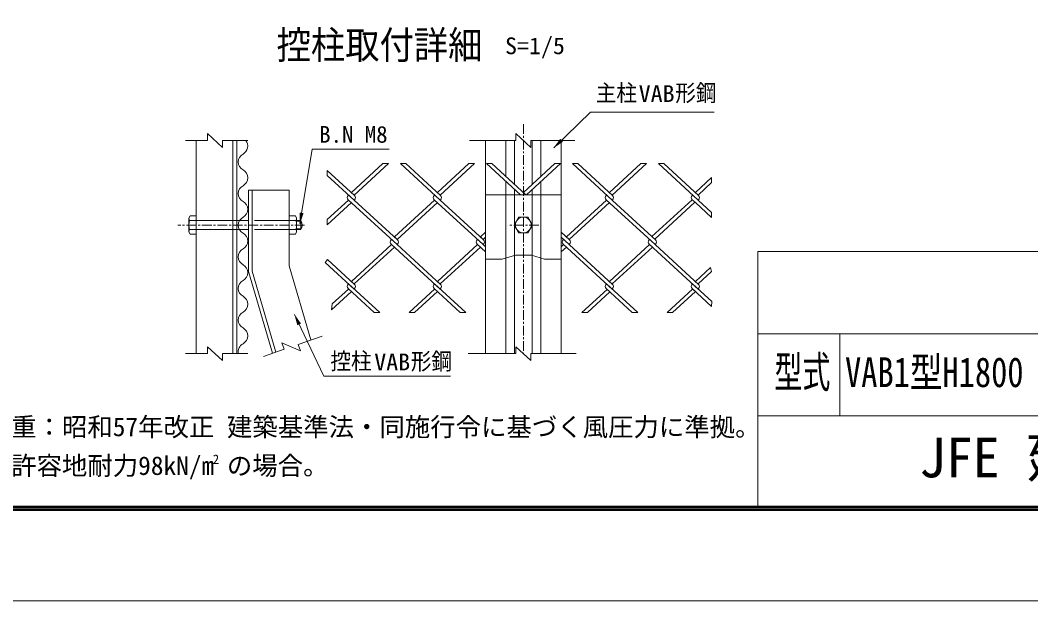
# Model space of a CAD drawing. Units: millimetres, scale not verified, with parts at other scales. Extents: x -4455 to 4455, y -3150 to 3150.
# Drawn here: x 344 to 2953, y -3150 to -1652 of the extents above; entities that cross this region are included whole.
import ezdxf
from ezdxf.enums import TextEntityAlignment as Align

# ---------------------------------------------------------------- set-up
doc = ezdxf.new("R2010")
doc.units = ezdxf.units.MM
doc.header["$LTSCALE"] = 20
doc.linetypes.add('DASHED', pattern=[7.5, 6, -1.5])
doc.linetypes.add('USER1', pattern=[2, 1.25, -0.25, 0.25, -0.25])
doc.layers.add('0-3_7詳細', color=7, linetype='Continuous', lineweight=18)
doc.layers.add('0-E_D-TTL', color=7, linetype='Continuous', lineweight=18)
doc.layers.add('0-F_D-TTL-TXT', color=7, linetype='Continuous')
doc.styles.add('ＭＳ ゴシック', font='')
doc.styles.get('ＭＳ ゴシック').set_extended_font_data('MS Gothic')

msp = doc.modelspace()

# ---------------------------------------------------------------- linework, layer by layer
at = {"layer": '0-3_7詳細', "color": 1, "linetype": 'USER1'}
for p, q in [((1643.37, -1920.1), (1643.37, -2512.32)), ((1078.62, -2180.22), (751.14, -2180.22)), ((1683.67, -2180.22), (1603.02, -2180.22))]:
    msp.add_line(p, q, dxfattribs=at)
at = {"layer": '0-3_7詳細', "color": 4}
for p, q in [((866.33, -1980.01), (827.56, -1944.01)), ((827.56, -1962.01), (827.56, -1944.01)), ((1662.76, -1980.01), (1623.98, -1944.01)), ((1623.98, -1962.01), (1623.98, -1944.01)), ((827.56, -1962.01), (771, -1962.01)), ((866.33, -1962.01), (931.6, -1962.01)), ((866.33, -1962.01), (866.33, -1980.01)), ((1623.98, -1962.01), (1504.41, -1962.01)), ((1662.76, -1962.01), (1775.92, -1962.01)), ((1662.76, -1962.01), (1662.76, -1980.01)), ((1062.12, -2488.27), (1123.79, -2466.91)), ((827.56, -2512.32), (827.56, -2494.32)), ((866.33, -2530.32), (827.56, -2494.32)), ((1025.48, -2500.96), (972.03, -2519.47)), ((1025.48, -2500.96), (1019.59, -2483.95)), ((1068.01, -2505.28), (1019.59, -2483.95)), ((1062.12, -2488.27), (1068.01, -2505.28)), ((1623.98, -2512.32), (1623.98, -2494.32)), ((1662.76, -2530.32), (1623.98, -2494.32)), ((827.56, -2512.32), (771, -2512.32)), ((866.33, -2512.32), (931.6, -2512.32)), ((866.33, -2512.32), (866.33, -2530.32)), ((1623.98, -2512.32), (1501.17, -2512.32)), ((1662.76, -2512.32), (1779.57, -2512.32)), ((1662.76, -2512.32), (1662.76, -2530.32))]:
    msp.add_line(p, q, dxfattribs=at)
at = {"layer": '0-3_7詳細'}
for p, q in [((798.76, -1962.01), (798.76, -2512.32)), ((893.26, -1962.01), (893.26, -2512.32)), ((903.76, -1962.01), (903.76, -2512.32)), ((1545.87, -1962.01), (1545.87, -2512.32)), ((1598.37, -1962.01), (1598.37, -2055.17)), ((1620.87, -1962.01), (1620.87, -2075.79)), ((1665.87, -1962.01), (1665.87, -2075.79)), ((1688.37, -1962.01), (1688.37, -2055.17)), ((1740.87, -1962.01), (1740.87, -2512.32)), ((1598.37, -2068.19), (1598.37, -2512.32)), ((1688.37, -2068.19), (1688.37, -2512.32)), ((942.76, -2090.22), (942.76, -2299.34)), ((1038.76, -2090.22), (1038.76, -2285.22)), ((1740.87, -2102.33), (1545.87, -2102.33)), ((1620.87, -2088.81), (1620.87, -2512.32)), ((1665.87, -2088.81), (1665.87, -2512.32)), ((779.56, -2162.46), (782.88, -2156.7)), ((779.56, -2197.98), (779.56, -2162.46)), ((782.88, -2156.7), (798.76, -2156.7)), ((798.76, -2203.74), (798.76, -2156.7)), ((1038.76, -2203.74), (1038.76, -2156.7)), ((1057.96, -2197.98), (1057.96, -2162.46)), ((781.62, -2168.22), (798.76, -2168.22)), ((903.76, -2168.22), (933.76, -2168.22)), ((1055.9, -2168.22), (1038.76, -2168.22)), ((1057.96, -2168.22), (1068.62, -2168.22)), ((1068.62, -2192.22), (1068.62, -2168.22)), ((779.56, -2197.98), (782.88, -2203.74)), ((781.62, -2192.22), (798.76, -2192.22)), ((782.88, -2203.74), (798.76, -2203.74)), ((903.76, -2192.22), (933.76, -2192.22)), ((903.76, -2328.57), (903.76, -2208.57)), ((1055.9, -2192.22), (1038.76, -2192.22)), ((1054.63, -2203.74), (1038.76, -2203.74)), ((1057.96, -2197.98), (1054.63, -2203.74)), ((1057.96, -2192.22), (1068.62, -2192.22)), ((1545.87, -2268.58), (1588.59, -2268.58)), ((1588.59, -2268.58), (1622.74, -2258.1)), ((1622.74, -2258.1), (1663.99, -2258.1)), ((1663.99, -2258.1), (1698.16, -2268.58)), ((1698.16, -2268.58), (1740.87, -2268.58)), ((1038.76, -2285.22), (1094.97, -2476.9)), ((933.76, -2300.67), (995.53, -2511.33)), ((942.76, -2299.34), (1004.06, -2508.38))]:
    msp.add_line(p, q, dxfattribs=at)
at = {"layer": '0-3_7詳細', "color": 3}
for p, q in [((1280.68, -2021.85), (1199.31, -2096.41)), ((1294.89, -2021.85), (1206.42, -2102.92)), ((1294.89, -2021.85), (1280.68, -2021.85)), ((1428.45, -2115.94), (1325.76, -2021.85)), ((1339.97, -2021.85), (1325.76, -2021.85)), ((1429.52, -2103.9), (1339.97, -2021.85)), ((1502.71, -2021.85), (1421.34, -2096.41)), ((1516.92, -2021.85), (1428.45, -2102.92)), ((1516.92, -2021.85), (1502.71, -2021.85)), ((1635.62, -2102.33), (1547.79, -2021.85)), ((1562, -2021.85), (1547.79, -2021.85)), ((1649.83, -2102.33), (1562, -2021.85)), ((1724.74, -2021.85), (1643.37, -2096.41)), ((1738.95, -2021.85), (1651.11, -2102.33)), ((1738.95, -2021.85), (1724.74, -2021.85)), ((1873.57, -2116.92), (1769.82, -2021.85)), ((1784.03, -2021.85), (1769.82, -2021.85)), ((1874.64, -2104.88), (1784.03, -2021.85)), ((1946.76, -2021.85), (1865.4, -2096.41)), ((1960.97, -2021.85), (1872.5, -2102.92)), ((1960.97, -2021.85), (1946.76, -2021.85)), ((2094.53, -2115.94), (1991.85, -2021.85)), ((2006.06, -2021.85), (1991.85, -2021.85)), ((2096.67, -2104.88), (2006.06, -2021.85)), ((1207.49, -2103.9), (1137.2, -2039.49)), ((1137.2, -2039.49), (1137.2, -2052.51)), ((1206.42, -2115.94), (1137.2, -2052.51)), ((2129.46, -2057.9), (2087.43, -2096.41)), ((2129.46, -2070.92), (2129.46, -2057.9)), ((2129.46, -2070.92), (2094.53, -2102.92)), ((1192.21, -2102.92), (1191.14, -2103.9)), ((1192.21, -2102.92), (1191.14, -2103.9)), ((1414.24, -2102.92), (1413.17, -2103.9)), ((1414.24, -2102.92), (1413.17, -2103.9)), ((1414.24, -2102.92), (1413.17, -2103.9)), ((1414.24, -2102.92), (1413.17, -2103.9)), ((1858.29, -2102.92), (1857.22, -2103.9)), ((1858.29, -2102.92), (1857.22, -2103.9)), ((2080.32, -2102.92), (2079.25, -2103.9)), ((2080.32, -2102.92), (2079.25, -2103.9)), ((1192.21, -2115.94), (1137.2, -2166.35)), ((1199.31, -2122.45), (1137.2, -2179.37)), ((1317.43, -2230.69), (1191.14, -2114.96)), ((1206.42, -2115.94), (1207.86, -2114.62)), ((1207.49, -2114.96), (1206.42, -2115.94)), ((1318.5, -2218.65), (1206.42, -2115.94)), ((1414.24, -2115.94), (1310.33, -2211.16)), ((1421.34, -2122.45), (1317.43, -2217.67)), ((1539.46, -2230.69), (1413.17, -2114.96)), ((1429.52, -2114.96), (1428.45, -2115.94)), ((1540.53, -2218.65), (1428.45, -2115.94)), ((1858.29, -2115.94), (1754.38, -2211.16)), ((1865.4, -2122.45), (1761.49, -2217.67)), ((1983.52, -2230.69), (1857.22, -2114.96)), ((1873.57, -2114.96), (1872.5, -2115.94)), ((1985.66, -2219.63), (1873.57, -2116.92)), ((2079.25, -2114.96), (1975.34, -2210.17)), ((2086.35, -2121.47), (1982.45, -2216.68)), ((2087.43, -2122.45), (2079.25, -2114.96)), ((2129.46, -2160.96), (2087.43, -2122.45)), ((2095.97, -2114.62), (2094.53, -2115.94)), ((2095.97, -2114.62), (2094.53, -2115.94)), ((2095.6, -2114.96), (2094.53, -2115.94)), ((2095.6, -2114.96), (2094.53, -2115.94)), ((2129.46, -2147.94), (2094.53, -2115.94)), ((2129.46, -2160.96), (2129.46, -2147.94)), ((1137.2, -2166.35), (1137.2, -2179.37)), ((1303.22, -2217.67), (1302.15, -2218.65)), ((1303.22, -2217.67), (1302.15, -2218.65)), ((1318.5, -2218.65), (1310.33, -2211.16)), ((1525.25, -2217.67), (1524.18, -2218.65)), ((1525.25, -2217.67), (1524.18, -2218.65)), ((1545.87, -2198.77), (1532.36, -2211.16)), ((1540.53, -2218.65), (1532.36, -2211.16)), ((1545.87, -2211.79), (1539.46, -2217.67)), ((1762.56, -2218.65), (1740.87, -2198.77)), ((1761.49, -2230.69), (1740.87, -2211.79)), ((1747.28, -2217.67), (1746.21, -2218.65)), ((1747.28, -2217.67), (1746.21, -2218.65)), ((1969.31, -2217.67), (1968.24, -2218.65)), ((1969.31, -2217.67), (1968.24, -2218.65)), ((1303.22, -2230.69), (1199.31, -2325.9)), ((1310.33, -2237.2), (1206.42, -2332.41)), ((1428.45, -2345.43), (1302.15, -2229.7)), ((1317.43, -2230.69), (1318.87, -2229.37)), ((1318.5, -2229.71), (1317.43, -2230.69)), ((1429.52, -2333.39), (1317.43, -2230.69)), ((1525.25, -2230.69), (1421.34, -2325.9)), ((1532.36, -2237.2), (1428.45, -2332.41)), ((1545.87, -2249.58), (1524.18, -2229.7)), ((1540.53, -2229.71), (1539.46, -2230.69)), ((1545.87, -2236.56), (1539.46, -2230.69)), ((1747.28, -2230.69), (1740.87, -2236.56)), ((1754.38, -2237.2), (1740.87, -2249.58)), ((1873.57, -2346.41), (1746.21, -2229.7)), ((1762.56, -2229.71), (1761.49, -2230.69)), ((1874.64, -2334.37), (1761.49, -2230.69)), ((1969.31, -2230.69), (1865.4, -2325.9)), ((1976.41, -2237.2), (1872.5, -2332.41)), ((2095.6, -2346.41), (1968.24, -2229.7)), ((1976.41, -2237.2), (1968.24, -2229.71)), ((1984.95, -2229.37), (1983.52, -2230.69)), ((1984.59, -2229.71), (1983.52, -2230.69)), ((1984.59, -2229.71), (1983.52, -2230.69)), ((2096.67, -2334.37), (1983.52, -2230.69)), ((1137.97, -2269.69), (1131.44, -2276.73)), ((1207.49, -2333.39), (1137.97, -2269.69)), ((1206.42, -2345.43), (1131.44, -2276.73)), ((2126.71, -2289.9), (2087.43, -2325.9)), ((2126.71, -2289.9), (2129.46, -2300.41)), ((2129.46, -2300.41), (2094.53, -2332.41)), ((1192.21, -2345.43), (1150, -2384.11)), ((1192.21, -2332.41), (1191.14, -2333.39)), ((1192.21, -2332.41), (1191.14, -2333.39)), ((1258.23, -2405.93), (1191.14, -2344.45)), ((1272.44, -2405.93), (1192.21, -2332.41)), ((1207.49, -2333.39), (1199.31, -2325.9)), ((1207.49, -2344.45), (1206.42, -2345.43)), ((1414.24, -2345.43), (1348.21, -2405.93)), ((1414.24, -2332.41), (1413.17, -2333.39)), ((1414.24, -2332.41), (1413.17, -2333.39)), ((1480.26, -2405.93), (1413.17, -2344.45)), ((1494.47, -2405.93), (1414.24, -2332.41)), ((1429.52, -2333.39), (1421.34, -2325.9)), ((1429.52, -2344.45), (1428.45, -2345.43)), ((1859.36, -2346.41), (1794.41, -2405.93)), ((1858.29, -2332.41), (1857.22, -2333.39)), ((1858.29, -2332.41), (1857.22, -2333.39)), ((1924.32, -2405.93), (1857.22, -2344.45)), ((1865.4, -2351.94), (1857.22, -2344.45)), ((1938.53, -2405.93), (1858.29, -2332.41)), ((1873.57, -2344.45), (1872.5, -2345.43)), ((1873.57, -2344.45), (1872.5, -2345.43)), ((2080.32, -2345.43), (2014.3, -2405.93)), ((2080.32, -2332.41), (2079.25, -2333.39)), ((2080.32, -2332.41), (2079.25, -2333.39)), ((2087.43, -2351.94), (2079.25, -2344.45)), ((2129.41, -2390.42), (2079.25, -2344.45)), ((2129.63, -2377.6), (2080.32, -2332.41)), ((2095.6, -2344.45), (2094.53, -2345.43)), ((2095.6, -2344.45), (2094.53, -2345.43)), ((1199.31, -2351.94), (1147.96, -2399)), ((1866.47, -2352.92), (1808.62, -2405.93)), ((2087.43, -2351.94), (2028.51, -2405.93)), ((1150, -2384.11), (1147.96, -2399)), ((2129.63, -2377.6), (2129.41, -2390.42)), ((1272.44, -2405.93), (1258.23, -2405.93)), ((1494.47, -2405.93), (1480.26, -2405.93)), ((1808.62, -2405.93), (1794.41, -2405.93)), ((1938.53, -2405.93), (1924.32, -2405.93)), ((2028.51, -2405.93), (2014.3, -2405.93))]:
    msp.add_line(p, q, dxfattribs=at)
at = {"layer": '0-3_7詳細', "color": 3, "linetype": 'DASHED'}
for p, q in [((798.76, -2168.22), (1038.76, -2168.22)), ((798.76, -2192.22), (1038.76, -2192.22))]:
    msp.add_line(p, q, dxfattribs=at)
at = {"layer": '0-3_7詳細', "color": 1}
for p, q in [((1057.96, -2170.62), (1069.83, -2170.62)), ((1057.96, -2189.82), (1069.83, -2189.82))]:
    msp.add_line(p, q, dxfattribs=at)
at = {"layer": '0-3_7詳細'}
for points in [[(2136.32, -1889.01), (1816.75, -1889.01), (1722.16, -1980.74)], [(1297.22, -1984.24), (1098.14, -1984.24), (1066.21, -2176.64)], [(1038.76, -2090.22), (933.76, -2090.22), (933.76, -2300.67)], [(1057.96, -2162.46), (1054.63, -2156.7), (1038.76, -2156.7)], [(1454.83, -2570.23), (1127.83, -2570.23), (1052.5, -2411.46)]]:
    msp.add_lwpolyline(points, dxfattribs=at)
at = {"layer": '0-3_7詳細', "color": 3}
msp.add_lwpolyline([(1619.85, -2180.22), (1631.61, -2159.85), (1655.13, -2159.85), (1666.89, -2180.22), (1655.13, -2200.59), (1631.61, -2200.59)], close=True, dxfattribs=at)
msp.add_lwpolyline([(1421.34, -2351.94), (1362.42, -2405.93), (1348.21, -2405.93)], dxfattribs=at)
msp.add_circle((1643.37, -2180.22), 20.4, dxfattribs=at)
for centre, radius, start, end in [((908.62, -1976.71), 23.12, 298.07249, 39.45287), ((930.38, -2017.51), 23.12, 118.07249, 241.92751), ((908.62, -2058.31), 23.12, 298.07249, 61.92751), ((930.38, -2099.11), 23.12, 118.07249, 241.92751), ((1196.21, -2109.43), 7.5, 132.5, 227.5), ((1202.42, -2109.43), 7.5, 312.5, 47.5), ((1418.23, -2109.43), 7.5, 132.5, 227.5), ((1424.45, -2109.43), 7.5, 312.5, 47.5), ((1862.29, -2109.43), 7.5, 132.5, 227.5), ((1868.51, -2109.43), 7.5, 312.5, 47.5), ((2084.32, -2109.43), 7.5, 132.5, 227.5), ((2090.53, -2109.43), 7.5, 312.5, 47.5), ((908.62, -2139.91), 23.12, 298.07249, 61.92751), ((930.38, -2180.71), 23.12, 118.07249, 241.92751), ((908.62, -2221.51), 23.12, 298.07249, 61.92751), ((930.38, -2262.31), 23.12, 118.07249, 241.92751), ((1307.22, -2224.18), 7.5, 132.5, 227.5), ((1313.44, -2224.18), 7.5, 312.5, 47.5), ((1529.25, -2224.18), 7.5, 132.5, 227.5), ((1535.46, -2224.18), 7.5, 312.5, 47.5), ((1751.28, -2224.18), 7.5, 132.5, 227.5), ((1757.49, -2224.18), 7.5, 312.5, 47.5), ((1973.3, -2224.18), 7.5, 132.5, 227.5), ((1979.52, -2224.18), 7.5, 312.5, 47.5), ((908.62, -2303.11), 23.12, 298.07249, 61.92751), ((930.38, -2343.91), 23.12, 118.07249, 241.92751), ((1196.21, -2338.92), 7.5, 132.5, 227.5), ((1202.42, -2338.92), 7.5, 312.5, 47.5), ((1418.23, -2338.92), 7.5, 132.5, 227.5), ((1424.45, -2338.92), 7.5, 312.5, 47.5), ((1862.29, -2338.92), 7.5, 132.5, 227.5), ((1868.51, -2338.92), 7.5, 312.5, 47.5), ((2084.32, -2338.92), 7.5, 132.5, 227.5), ((2090.53, -2338.92), 7.5, 312.5, 47.5), ((908.62, -2384.71), 23.12, 298.07249, 61.92751), ((930.38, -2425.51), 23.12, 118.07249, 241.92751), ((908.62, -2466.31), 23.12, 298.07249, 61.92751), ((930.38, -2507.11), 23.12, 118.07249, 193.04524)]:
    msp.add_arc(centre, radius, start, end, dxfattribs=at)
at = {"layer": '0-3_7詳細'}
for centre, radius, start, end in [((788.65, -2162.46), 9.09, 180, 219.3382), ((1048.87, -2162.46), 9.09, 320.6618, 0), ((815.56, -2180.22), 36, 160.52878, 199.47122), ((1021.96, -2180.22), 36, 340.52878, 19.47122), ((1047.83, -2180.22), 24, 330, 30), ((788.65, -2197.98), 9.09, 140.6618, 180), ((1048.87, -2197.98), 9.09, 0, 39.3382)]:
    msp.add_arc(centre, radius, start, end, dxfattribs=at)
for points in [[(1720.72, -1982.13), (1738.63, -1957.51), (1745.88, -1964.99)], [(1065.88, -2178.62), (1065.65, -2148.17), (1075.93, -2149.87)], [(1051.64, -2409.65), (1069.21, -2434.52), (1059.8, -2438.99)]]:
    msp.add_solid(points, dxfattribs=at)
at = {"layer": '0-E_D-TTL'}
for p, q in [((2248.52, -2248.64), (2248.52, -2906.26)), ((2248.52, -2248.64), (4157.74, -2248.64)), ((2248.52, -2460.77), (4157.74, -2460.77)), ((2460.65, -2460.77), (2460.65, -2672.91)), ((2248.52, -2672.91), (4157.74, -2672.91))]:
    msp.add_line(p, q, dxfattribs=at)
at = {"layer": '0-E_D-TTL', "color": 2}
msp.add_lwpolyline([(-4454.97, 3150.21), (4454.73, 3150.21), (4454.73, -3150.21), (-4454.97, -3150.21)], close=True, dxfattribs=at)
at = {"layer": '0-E_D-TTL'}
for points in [[(-4168.59, 2916.87), (4168.34, 2916.87), (4168.34, -2916.87), (-4168.59, -2916.87)], [(-4165.93, 2914.21), (4165.69, 2914.21), (4165.69, -2914.21), (-4165.93, -2914.21)], [(-4163.28, 2911.56), (4163.04, 2911.56), (4163.04, -2911.56), (-4163.28, -2911.56)], [(-4160.63, 2908.91), (4160.39, 2908.91), (4160.39, -2908.91), (-4160.63, -2908.91)], [(-4157.98, 2906.26), (4157.74, 2906.26), (4157.74, -2906.26), (-4157.98, -2906.26)]]:
    msp.add_lwpolyline(points, close=True, dxfattribs=at)

# ---------------------------------------------------------------- texts
at = {"layer": '0-3_7詳細', "style": 'ＭＳ ゴシック', "width": 0.9}
msp.add_text('控柱取付詳細', height=72.14, dxfattribs=at).set_placement((1006.24, -1773.2), align=Align.BOTTOM_LEFT)
at = {"layer": '0-3_7詳細', "color": 3, "style": 'ＭＳ ゴシック'}
for s, width, p in [('S=1/5', 1.05, (1596.07, -1752.25)), ('主柱', 0.9, (1830.28, -1873.98)), ('VAB', 1.05, (1941.08, -1875.69)), ('形鋼', 0.9, (2035.55, -1873.98)), ('控柱', 0.9, (1145.35, -2565.99)), ('形鋼', 0.9, (1352.85, -2566.7)), ('VAB', 1.05, (1258.38, -2568.42))]:
    msp.add_text(s, height=43.26, dxfattribs=dict(at, width=width)).set_placement(p, align=Align.BOTTOM_LEFT)
msp.add_text('B.N M8', height=43.26, dxfattribs=at).set_placement((1116.28, -1980.87), align=Align.BOTTOM_LEFT)
at = {"layer": '0-F_D-TTL-TXT', "style": 'ＭＳ ゴシック'}
for s, height, width, p in [('型式', 81.64, 0.65, (2291.23, -2624.97)), ('VAB1型H1800（内忍）', 76.97, 0.8, (2473.83, -2621.64))]:
    msp.add_text(s, height=height, dxfattribs=dict(at, width=width)).set_placement(p, align=Align.BOTTOM_LEFT)
for s, height, p in [('（設計条件）風荷重：昭和57年改正 建築基準法・同施行令に基づく風圧力に準拠。', 48.09, (-203.93, -2739.86)), ('JFE 建材株式会社', 102.1, (2664.71, -2862.24)), ('（基礎条件）長期許容地耐力98kN/m の場合。', 48.09, (-203.93, -2839.86)), ('2', 24.05, (841.54, -2804.05))]:
    msp.add_text(s, height=height, dxfattribs=at).set_placement(p, align=Align.BOTTOM_LEFT)

doc.saveas('drawing.dxf')
